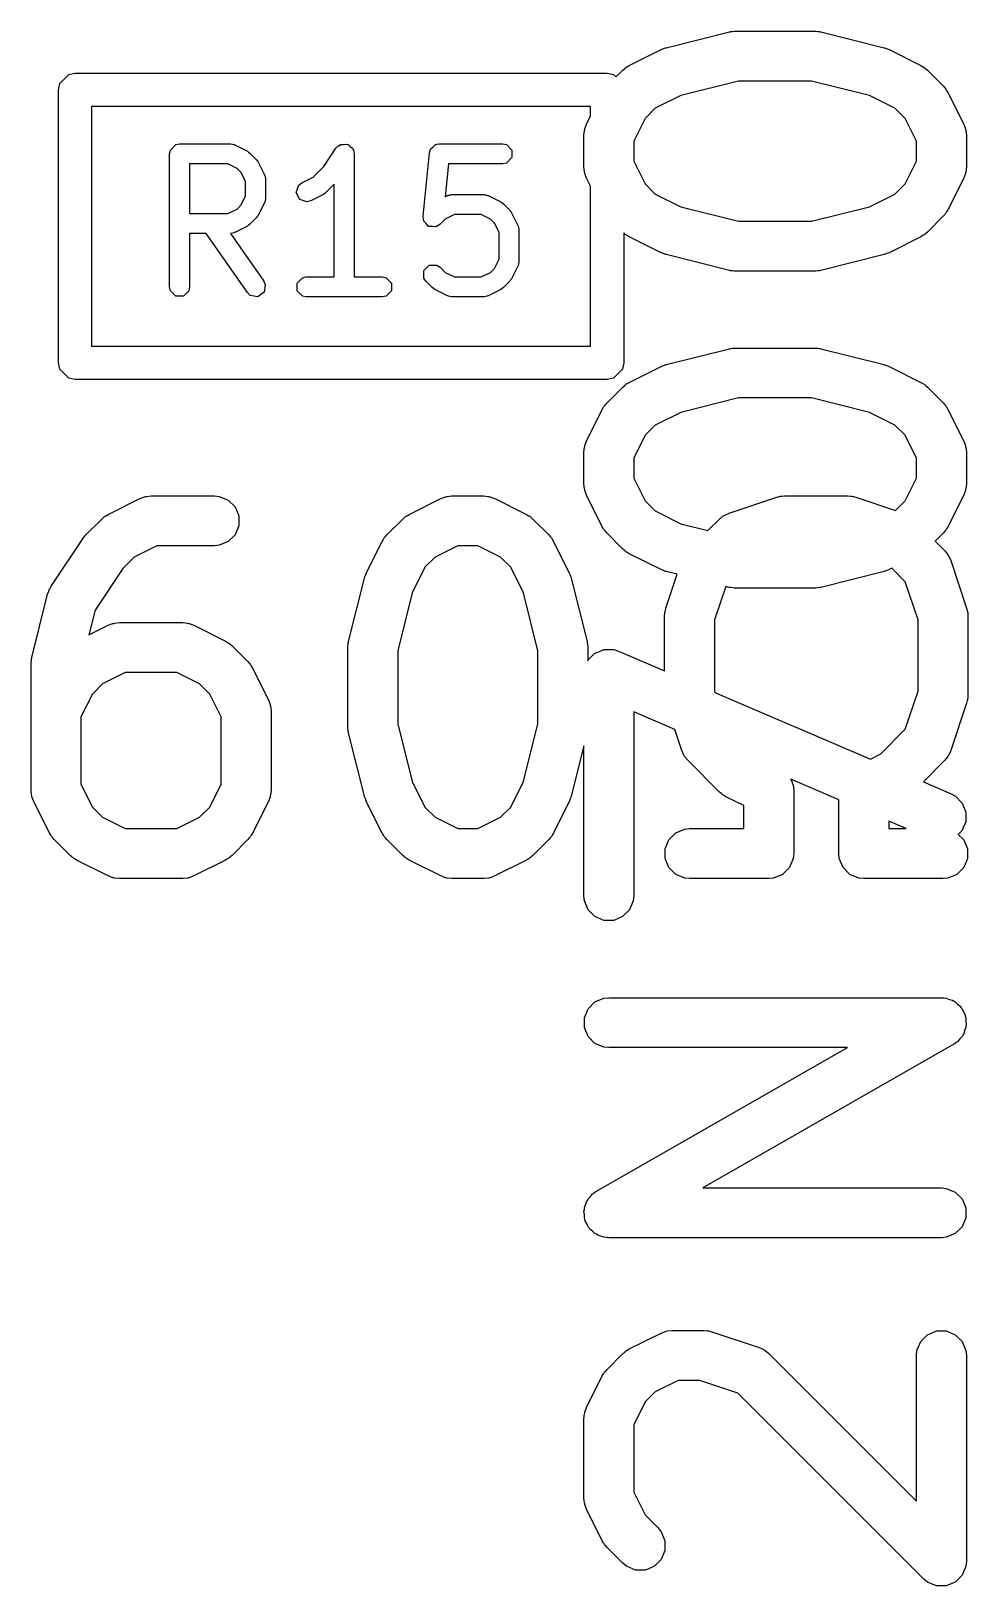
# Model space of a CAD drawing. Header units: millimetres. Extents: x 129 to 276, y -185 to -58.
# Drawn here: x 198.568 to 201.385, y -80.335 to -75.663 of the extents above; entities that cross this region are included whole.
import ezdxf

# ---------------------------------------------------------------- set-up
doc = ezdxf.new("R2010")
doc.units = ezdxf.units.MM
doc.layers.add('F.Fab', color=9, linetype='CONTINUOUS', true_color=0xafafaf)

msp = doc.modelspace()

# ---------------------------------------------------------------- linework, layer by layer
at = {"layer": 'F.Fab', "linetype": 'CONTINUOUS'}
for p, q in [((200.477105, -75.712953), (200.667581, -75.665334)), ((200.667581, -75.665334), (200.670117, -75.664958)), ((200.670117, -75.664958), (200.671139, -75.664536)), ((200.671139, -75.664536), (200.676651, -75.663993)), ((200.676651, -75.663993), (200.682125, -75.663184)), ((200.682125, -75.663184), (200.683217, -75.663346)), ((200.683217, -75.663346), (200.685771, -75.663095)), ((200.685771, -75.663095), (200.923866, -75.663095)), ((200.923866, -75.663095), (200.926419, -75.663346)), ((200.926419, -75.663346), (200.927512, -75.663184)), ((200.927512, -75.663184), (200.932985, -75.663993)), ((200.932985, -75.663993), (200.938498, -75.664536)), ((200.938498, -75.664536), (200.939519, -75.664958)), ((200.939519, -75.664958), (200.942056, -75.665334)), ((200.942056, -75.665334), (201.132532, -75.712953)), ((200.366516, -75.766251), (200.461754, -75.718632)), ((200.461754, -75.718632), (200.462823, -75.718222)), ((200.462823, -75.718222), (200.463259, -75.7179)), ((200.463259, -75.7179), (200.469395, -75.715707)), ((200.469395, -75.715707), (200.475485, -75.713377)), ((200.475485, -75.713377), (200.476025, -75.713338)), ((200.476025, -75.713338), (200.477105, -75.712953)), ((201.132532, -75.712953), (201.133611, -75.713338)), ((201.133611, -75.713338), (201.134151, -75.713377)), ((201.134151, -75.713377), (201.140232, -75.715704)), ((201.140232, -75.715704), (201.146378, -75.7179)), ((201.146378, -75.7179), (201.146813, -75.718222)), ((201.146813, -75.718222), (201.147883, -75.718632)), ((201.147883, -75.718632), (201.243121, -75.766251)), ((200.326326, -75.800998), (200.347024, -75.7803)), ((200.347024, -75.7803), (200.352773, -75.775581)), ((200.352773, -75.775581), (200.354073, -75.774083)), ((200.354073, -75.774083), (200.356332, -75.772661)), ((200.356332, -75.772661), (200.358389, -75.770973)), ((200.358389, -75.770973), (200.360216, -75.770215)), ((200.360216, -75.770215), (200.366516, -75.766251)), ((201.243121, -75.766251), (201.249417, -75.770214)), ((201.249417, -75.770214), (201.251247, -75.770972)), ((201.251247, -75.770972), (201.253305, -75.772661)), ((201.253305, -75.772661), (201.255564, -75.774083)), ((201.255564, -75.774083), (201.256863, -75.775581)), ((201.256863, -75.775581), (201.262612, -75.780299)), ((201.262612, -75.780299), (201.310232, -75.827918)), ((198.65, -75.84), (198.653806, -75.820866)), ((198.653806, -75.820866), (198.680866, -75.793806)), ((198.680866, -75.793806), (198.7, -75.79)), ((198.7, -75.79), (200.3, -75.79)), ((200.3, -75.79), (200.319134, -75.793806)), ((200.319134, -75.793806), (200.326326, -75.800998)), ((200.695005, -75.813095), (200.521471, -75.856478)), ((200.914632, -75.813095), (200.695005, -75.813095)), ((201.088166, -75.856478), (200.914632, -75.813095)), ((201.310232, -75.827918), (201.31495, -75.833667)), ((198.65, -76.66), (198.65, -75.84)), ((200.521471, -75.856478), (200.444484, -75.894972)), ((201.165153, -75.894972), (201.088166, -75.856478)), ((201.31495, -75.833667), (201.31645, -75.834968)), ((201.31645, -75.834968), (201.317872, -75.837227)), ((201.317872, -75.837227), (201.31956, -75.839284)), ((201.31956, -75.839284), (201.320317, -75.841111)), ((201.320317, -75.841111), (201.324282, -75.847411)), ((201.324282, -75.847411), (201.371901, -75.942649)), ((198.75, -75.89), (198.75, -76.61)), ((200.25, -75.89), (198.75, -75.89)), ((200.237737, -75.942649), (200.25, -75.918123)), ((200.25, -75.918123), (200.25, -75.89)), ((200.414077, -75.925379), (200.379819, -75.993895)), ((200.444484, -75.894972), (200.414077, -75.925379)), ((201.195561, -75.925379), (201.165153, -75.894972)), ((201.229819, -75.993895), (201.195561, -75.925379)), ((200.229819, -75.97619), (200.23126, -75.961558)), ((200.23126, -75.961558), (200.232291, -75.959068)), ((200.232291, -75.959068), (200.232482, -75.956381)), ((200.232482, -75.956381), (200.237737, -75.942649)), ((201.371901, -75.942649), (201.377156, -75.95638)), ((201.377156, -75.95638), (201.377347, -75.959069)), ((201.377347, -75.959069), (201.378378, -75.961558)), ((201.378378, -75.961558), (201.379819, -75.97619)), ((198.98657, -76.020446), (199.002805, -76.004211)), ((199.002805, -76.004211), (199.014286, -76.001927)), ((199.014286, -76.001927), (199.166667, -76.001927)), ((199.166667, -76.001927), (199.168141, -76.00222)), ((199.168141, -76.00222), (199.168793, -76.002003)), ((199.168793, -76.002003), (199.173429, -76.003272)), ((199.173429, -76.003272), (199.178148, -76.004211)), ((199.178148, -76.004211), (199.178634, -76.004697)), ((199.178634, -76.004697), (199.180084, -76.005094)), ((199.180084, -76.005094), (199.218179, -76.024142)), ((199.448116, -76.069954), (199.484563, -76.015286)), ((199.484563, -76.015286), (199.492832, -76.007)), ((199.492832, -76.007), (199.495859, -76.006394)), ((199.495859, -76.006394), (199.498043, -76.004211)), ((199.498043, -76.004211), (199.506776, -76.004211)), ((199.506776, -76.004211), (199.515346, -76.002497)), ((199.515346, -76.002497), (199.517917, -76.004211)), ((199.517917, -76.004211), (199.521005, -76.004211)), ((199.521005, -76.004211), (199.527181, -76.010387)), ((199.527181, -76.010387), (199.534451, -76.015234)), ((199.534451, -76.015234), (199.535056, -76.018262)), ((199.535056, -76.018262), (199.53724, -76.020446)), ((199.768178, -76.019789), (199.768802, -76.017745)), ((199.768802, -76.017745), (199.776617, -76.01135)), ((199.776617, -76.01135), (199.783757, -76.004211)), ((199.783757, -76.004211), (199.785853, -76.003793)), ((199.785853, -76.003793), (199.786572, -76.003206)), ((199.786572, -76.003206), (199.78806, -76.003354)), ((199.78806, -76.003354), (199.795238, -76.001927)), ((199.795238, -76.001927), (199.985714, -76.001927)), ((199.985714, -76.001927), (199.997195, -76.004211)), ((199.997195, -76.004211), (200.01343, -76.020446)), ((200.229819, -76.071428), (200.229819, -75.97619)), ((200.379819, -75.993895), (200.379819, -76.053723)), ((201.229819, -76.053723), (201.229819, -75.993895)), ((201.379819, -75.97619), (201.379819, -76.071428)), ((198.984286, -76.031927), (198.98657, -76.020446)), ((198.984286, -76.431927), (198.984286, -76.031927)), ((199.159584, -76.061927), (199.044286, -76.061927)), ((199.044286, -76.061927), (199.044286, -76.211451)), ((199.186991, -76.07563), (199.159584, -76.061927)), ((199.218179, -76.024142), (199.221982, -76.027094)), ((199.221982, -76.027094), (199.225975, -76.029762)), ((199.225975, -76.029762), (199.245023, -76.048809)), ((199.245023, -76.048809), (199.247699, -76.052815)), ((199.247699, -76.052815), (199.250642, -76.056606)), ((199.250642, -76.056606), (199.26969, -76.094702)), ((199.53724, -76.020446), (199.539524, -76.031927)), ((199.539524, -76.031927), (199.539524, -76.401927)), ((199.746339, -76.219418), (199.765387, -76.028942)), ((199.765387, -76.028942), (199.767522, -76.021941)), ((199.767522, -76.020446), (199.768178, -76.019789)), ((199.767522, -76.021941), (199.767522, -76.020446)), ((199.822387, -76.061927), (199.812459, -76.161203)), ((199.985714, -76.061927), (199.822387, -76.061927)), ((199.997195, -76.059643), (199.985714, -76.061927)), ((200.01343, -76.043408), (199.997195, -76.059643)), ((200.01343, -76.020446), (200.01343, -76.043408)), ((200.379819, -76.053723), (200.414077, -76.122239)), ((201.195561, -76.122238), (201.229819, -76.053723)), ((199.199153, -76.087793), (199.186991, -76.07563)), ((199.212857, -76.1152), (199.199153, -76.087793)), ((199.26969, -76.094702), (199.270086, -76.09615)), ((199.270086, -76.09615), (199.270573, -76.096637)), ((199.270573, -76.096637), (199.27151, -76.101348)), ((199.27151, -76.101348), (199.272782, -76.105992)), ((199.272782, -76.105992), (199.272564, -76.106645)), ((199.272564, -76.106645), (199.272857, -76.108118)), ((199.272857, -76.108118), (199.272857, -76.16526)), ((199.381821, -76.11938), (199.415562, -76.102509)), ((199.415562, -76.102509), (199.448116, -76.069954)), ((200.23126, -76.08606), (200.229819, -76.071428)), ((200.232291, -76.088549), (200.23126, -76.08606)), ((200.232482, -76.091237), (200.232291, -76.088549)), ((200.237737, -76.104969), (200.232482, -76.091237)), ((200.25, -76.129495), (200.237737, -76.104969)), ((201.371901, -76.104969), (201.324282, -76.200207)), ((201.377156, -76.091238), (201.371901, -76.104969)), ((201.377347, -76.088548), (201.377156, -76.091238)), ((201.378378, -76.08606), (201.377347, -76.088548)), ((201.379819, -76.071428), (201.378378, -76.08606)), ((199.199153, -76.185584), (199.212857, -76.158177)), ((199.212857, -76.158177), (199.212857, -76.1152)), ((199.365314, -76.148339), (199.372574, -76.126558)), ((199.375583, -76.168877), (199.365314, -76.148339)), ((199.372574, -76.126558), (199.381821, -76.11938)), ((199.44675, -76.153998), (199.408655, -76.173046)), ((199.450553, -76.151045), (199.44675, -76.153998)), ((199.454546, -76.148378), (199.450553, -76.151045)), ((199.479524, -76.1234), (199.454546, -76.148378)), ((199.479524, -76.401927), (199.479524, -76.1234)), ((199.812459, -76.161203), (199.819917, -76.157475)), ((199.819917, -76.157475), (199.821365, -76.157078)), ((199.821365, -76.157078), (199.821852, -76.156592)), ((199.821852, -76.156592), (199.826563, -76.155654)), ((199.826563, -76.155654), (199.831207, -76.154383)), ((199.831207, -76.154383), (199.83186, -76.1546)), ((199.83186, -76.1546), (199.833333, -76.154308)), ((199.833333, -76.154308), (199.928571, -76.154308)), ((199.928571, -76.154308), (199.930045, -76.154601)), ((199.930045, -76.154601), (199.930697, -76.154384)), ((199.930697, -76.154384), (199.935333, -76.155653)), ((199.935333, -76.155653), (199.940052, -76.156592)), ((199.940052, -76.156592), (199.940538, -76.157078)), ((199.940538, -76.157078), (199.941988, -76.157475)), ((199.941988, -76.157475), (199.980083, -76.176523)), ((200.25, -76.61), (200.25, -76.129495)), ((200.414077, -76.122239), (200.444484, -76.152646)), ((200.444484, -76.152646), (200.521471, -76.191139)), ((201.088166, -76.191139), (201.165153, -76.152645)), ((201.165153, -76.152645), (201.195561, -76.122238)), ((199.159584, -76.211451), (199.186991, -76.197747)), ((199.186991, -76.197747), (199.199153, -76.185584)), ((199.26969, -76.178676), (199.250642, -76.216772)), ((199.270086, -76.177227), (199.26969, -76.178676)), ((199.270573, -76.176741), (199.270086, -76.177227)), ((199.27151, -76.172029), (199.270573, -76.176741)), ((199.272782, -76.167386), (199.27151, -76.172029)), ((199.272857, -76.16526), (199.272564, -76.166732)), ((199.272564, -76.166732), (199.272782, -76.167386)), ((199.397364, -76.176137), (199.375583, -76.168877)), ((199.408655, -76.173046), (199.397364, -76.176137)), ((199.980083, -76.176523), (199.983879, -76.17947)), ((199.983879, -76.17947), (199.987879, -76.182142)), ((199.987879, -76.182142), (200.006926, -76.201189)), ((200.006926, -76.201189), (200.009597, -76.205186)), ((200.009597, -76.205186), (200.012547, -76.208987)), ((200.521471, -76.191139), (200.695005, -76.234523)), ((200.914632, -76.234523), (201.088166, -76.191139)), ((201.324282, -76.200207), (201.320317, -76.206506)), ((199.044286, -76.211451), (199.159584, -76.211451)), ((199.218179, -76.249236), (199.180084, -76.268284)), ((199.221982, -76.246283), (199.218179, -76.249236)), ((199.225975, -76.243616), (199.221982, -76.246283)), ((199.245023, -76.224569), (199.225975, -76.243616)), ((199.247699, -76.220562), (199.245023, -76.224569)), ((199.250642, -76.216772), (199.247699, -76.220562)), ((199.747469, -76.231069), (199.746339, -76.219418)), ((199.748473, -76.232296), (199.747469, -76.231069)), ((199.748473, -76.233882), (199.748473, -76.232296)), ((199.755611, -76.24102), (199.748473, -76.233882)), ((199.762008, -76.248839), (199.755611, -76.24102)), ((199.763586, -76.248996), (199.762008, -76.248839)), ((199.764709, -76.250119), (199.763586, -76.248996)), ((199.774811, -76.250119), (199.764709, -76.250119)), ((199.784856, -76.251124), (199.774811, -76.250119)), ((199.786083, -76.250119), (199.784856, -76.251124)), ((199.787669, -76.25012), (199.786083, -76.250119)), ((199.797403, -76.243617), (199.787669, -76.25012)), ((199.813007, -76.228012), (199.797403, -76.243617)), ((199.840416, -76.214308), (199.813007, -76.228012)), ((199.921488, -76.214308), (199.840416, -76.214308)), ((199.948894, -76.228011), (199.921488, -76.214308)), ((199.961058, -76.240175), (199.948894, -76.228011)), ((199.974761, -76.26758), (199.961058, -76.240175)), ((200.012547, -76.208987), (200.031594, -76.247083)), ((200.031594, -76.247083), (200.03199, -76.248531)), ((200.03199, -76.248531), (200.032477, -76.249018)), ((200.032477, -76.249018), (200.033415, -76.253737)), ((200.695005, -76.234523), (200.914632, -76.234523)), ((201.310232, -76.2197), (201.262612, -76.267319)), ((201.31495, -76.21395), (201.310232, -76.2197)), ((201.31645, -76.21265), (201.31495, -76.21395)), ((201.317872, -76.21039), (201.31645, -76.21265)), ((201.31956, -76.208334), (201.317872, -76.21039)), ((201.320317, -76.206506), (201.31956, -76.208334)), ((199.093904, -76.271451), (199.044286, -76.271451)), ((199.044286, -76.271451), (199.044286, -76.431927)), ((199.21828, -76.44913), (199.093904, -76.271451)), ((199.168141, -76.271157), (199.167085, -76.271367)), ((199.167085, -76.271367), (199.267434, -76.414723)), ((199.168793, -76.271375), (199.168141, -76.271157)), ((199.173429, -76.270105), (199.168793, -76.271375)), ((199.178148, -76.269167), (199.173429, -76.270105)), ((199.178634, -76.26868), (199.178148, -76.269167)), ((199.180084, -76.268284), (199.178634, -76.26868)), ((199.974761, -76.348655), (199.974761, -76.26758)), ((200.033415, -76.253737), (200.034685, -76.258373)), ((200.034685, -76.258373), (200.034467, -76.259024)), ((200.034467, -76.259024), (200.034761, -76.260499)), ((200.034761, -76.260499), (200.034761, -76.355737)), ((200.352773, -76.272036), (200.35, -76.26976)), ((200.35, -76.26976), (200.35, -76.66)), ((200.354073, -76.273535), (200.352773, -76.272036)), ((200.356332, -76.274956), (200.354073, -76.273535)), ((200.358389, -76.276645), (200.356332, -76.274956)), ((200.360216, -76.277402), (200.358389, -76.276645)), ((200.366516, -76.281367), (200.360216, -76.277402)), ((200.461754, -76.328986), (200.366516, -76.281367)), ((201.243121, -76.281367), (201.147883, -76.328986)), ((201.249417, -76.277403), (201.243121, -76.281367)), ((201.251247, -76.276646), (201.249417, -76.277403)), ((201.253305, -76.274956), (201.251247, -76.276646)), ((201.255564, -76.273535), (201.253305, -76.274956)), ((201.256863, -76.272036), (201.255564, -76.273535)), ((201.262612, -76.267319), (201.256863, -76.272036)), ((200.462823, -76.329395), (200.461754, -76.328986)), ((200.463259, -76.329718), (200.462823, -76.329395)), ((200.469395, -76.33191), (200.463259, -76.329718)), ((200.475485, -76.334241), (200.469395, -76.33191)), ((200.476025, -76.334279), (200.475485, -76.334241)), ((200.477105, -76.334665), (200.476025, -76.334279)), ((200.667581, -76.382284), (200.477105, -76.334665)), ((201.132532, -76.334665), (200.942056, -76.382284)), ((201.133611, -76.334279), (201.132532, -76.334665)), ((201.134151, -76.334241), (201.133611, -76.334279)), ((201.140232, -76.331913), (201.134151, -76.334241)), ((201.146378, -76.329718), (201.140232, -76.331913)), ((201.146813, -76.329395), (201.146378, -76.329718)), ((201.147883, -76.328986), (201.146813, -76.329395)), ((199.748474, -76.382352), (199.76471, -76.366116)), ((199.748474, -76.405312), (199.748474, -76.382352)), ((199.76471, -76.366116), (199.78767, -76.366116)), ((199.78767, -76.366116), (199.797403, -76.372619)), ((199.797403, -76.372619), (199.813007, -76.388223)), ((199.813007, -76.388223), (199.840415, -76.401927)), ((199.921489, -76.401927), (199.948896, -76.388223)), ((199.948896, -76.388223), (199.961057, -76.376062)), ((199.961057, -76.376062), (199.974761, -76.348655)), ((200.031594, -76.369153), (200.012547, -76.407248)), ((200.03199, -76.367704), (200.031594, -76.369153)), ((200.032477, -76.367218), (200.03199, -76.367704)), ((200.033415, -76.362498), (200.032477, -76.367218)), ((200.034685, -76.357863), (200.033415, -76.362498)), ((200.034761, -76.355737), (200.034467, -76.357211)), ((200.034467, -76.357211), (200.034685, -76.357863)), ((200.670117, -76.382659), (200.667581, -76.382284)), ((200.671139, -76.383082), (200.670117, -76.382659)), ((200.676651, -76.383624), (200.671139, -76.383082)), ((200.682125, -76.384434), (200.676651, -76.383624)), ((200.683217, -76.384271), (200.682125, -76.384434)), ((200.685771, -76.384523), (200.683217, -76.384271)), ((200.923866, -76.384523), (200.685771, -76.384523)), ((200.926419, -76.384271), (200.923866, -76.384523)), ((200.927512, -76.384434), (200.926419, -76.384271)), ((200.932985, -76.383624), (200.927512, -76.384434)), ((200.938498, -76.383082), (200.932985, -76.383624)), ((200.939519, -76.382659), (200.938498, -76.383082)), ((200.942056, -76.382284), (200.939519, -76.382659)), ((198.98657, -76.443408), (198.984286, -76.431927)), ((199.044286, -76.431927), (199.042002, -76.443408)), ((199.267434, -76.414723), (199.272146, -76.425438)), ((199.272146, -76.425438), (199.268156, -76.448049)), ((199.367522, -76.420446), (199.383757, -76.404211)), ((199.367522, -76.443408), (199.367522, -76.420446)), ((199.383757, -76.404211), (199.395238, -76.401927)), ((199.395238, -76.401927), (199.479524, -76.401927)), ((199.539524, -76.401927), (199.623809, -76.401927)), ((199.623809, -76.401927), (199.63529, -76.404211)), ((199.63529, -76.404211), (199.651525, -76.420446)), ((199.651525, -76.420446), (199.651525, -76.443408)), ((199.754977, -76.415045), (199.748474, -76.405312)), ((199.774025, -76.434093), (199.754977, -76.415045)), ((199.778021, -76.436763), (199.774025, -76.434093)), ((199.781822, -76.439713), (199.778021, -76.436763)), ((199.819917, -76.45876), (199.781822, -76.439713)), ((199.840415, -76.401927), (199.921489, -76.401927)), ((199.980082, -76.439713), (199.941987, -76.45876)), ((199.983882, -76.436762), (199.980082, -76.439713)), ((199.987879, -76.434093), (199.983882, -76.436762)), ((200.006927, -76.415045), (199.987879, -76.434093)), ((200.009597, -76.411048), (200.006927, -76.415045)), ((200.012547, -76.407248), (200.009597, -76.411048)), ((199.002805, -76.459643), (198.98657, -76.443408)), ((199.025767, -76.459643), (199.002805, -76.459643)), ((199.042002, -76.443408), (199.025767, -76.459643)), ((199.226735, -76.457226), (199.21828, -76.44913)), ((199.249345, -76.461216), (199.226735, -76.457226)), ((199.268156, -76.448049), (199.249345, -76.461216)), ((199.383757, -76.459643), (199.367522, -76.443408)), ((199.395238, -76.461927), (199.383757, -76.459643)), ((199.623809, -76.461927), (199.395238, -76.461927)), ((199.63529, -76.459643), (199.623809, -76.461927)), ((199.651525, -76.443408), (199.63529, -76.459643)), ((199.821365, -76.459156), (199.819917, -76.45876)), ((199.821852, -76.459643), (199.821365, -76.459156)), ((199.826571, -76.460581), (199.821852, -76.459643)), ((199.831207, -76.461851), (199.826571, -76.460581)), ((199.831858, -76.461633), (199.831207, -76.461851)), ((199.833333, -76.461927), (199.831858, -76.461633)), ((199.928571, -76.461927), (199.833333, -76.461927)), ((199.930045, -76.461633), (199.928571, -76.461927)), ((199.930697, -76.461851), (199.930045, -76.461633)), ((199.935332, -76.460581), (199.930697, -76.461851)), ((199.940052, -76.459643), (199.935332, -76.460581)), ((199.940538, -76.459156), (199.940052, -76.459643)), ((199.941987, -76.45876), (199.940538, -76.459156)), ((198.75, -76.61), (200.25, -76.61)), ((200.477105, -76.665334), (200.667581, -76.617715)), ((200.667581, -76.617715), (200.670117, -76.617339)), ((200.670117, -76.617339), (200.671139, -76.616917)), ((200.671139, -76.616917), (200.676651, -76.616374)), ((200.676651, -76.616374), (200.682125, -76.615565)), ((200.682125, -76.615565), (200.683217, -76.615727)), ((200.683217, -76.615727), (200.685771, -76.615476)), ((200.685771, -76.615476), (200.923866, -76.615476)), ((200.923866, -76.615476), (200.926419, -76.615727)), ((200.926419, -76.615727), (200.927512, -76.615565)), ((200.927512, -76.615565), (200.932985, -76.616374)), ((200.932985, -76.616374), (200.938498, -76.616917)), ((200.938498, -76.616917), (200.939519, -76.617339)), ((200.939519, -76.617339), (200.942056, -76.617715)), ((200.942056, -76.617715), (201.132532, -76.665334)), ((198.653806, -76.679134), (198.65, -76.66)), ((200.35, -76.66), (200.346194, -76.679134)), ((200.366516, -76.718632), (200.461754, -76.671013)), ((200.461754, -76.671013), (200.462823, -76.670603)), ((200.462823, -76.670603), (200.463259, -76.670281)), ((200.463259, -76.670281), (200.469395, -76.668088)), ((200.469395, -76.668088), (200.475485, -76.665758)), ((200.475485, -76.665758), (200.476025, -76.665719)), ((200.476025, -76.665719), (200.477105, -76.665334)), ((201.132532, -76.665334), (201.133611, -76.665719)), ((201.133611, -76.665719), (201.134151, -76.665758)), ((201.134151, -76.665758), (201.140232, -76.668085)), ((201.140232, -76.668085), (201.146378, -76.670281)), ((201.146378, -76.670281), (201.146813, -76.670603)), ((201.146813, -76.670603), (201.147883, -76.671013)), ((201.147883, -76.671013), (201.243121, -76.718632)), ((198.680866, -76.706194), (198.653806, -76.679134)), ((198.7, -76.71), (198.680866, -76.706194)), ((200.3, -76.71), (198.7, -76.71)), ((200.319134, -76.706194), (200.3, -76.71)), ((200.346194, -76.679134), (200.319134, -76.706194)), ((200.360216, -76.722596), (200.366516, -76.718632)), ((201.243121, -76.718632), (201.249417, -76.722595)), ((200.299405, -76.7803), (200.347024, -76.732681)), ((200.347024, -76.732681), (200.352773, -76.727962)), ((200.352773, -76.727962), (200.354073, -76.726464)), ((200.354073, -76.726464), (200.356332, -76.725042)), ((200.356332, -76.725042), (200.358389, -76.723354)), ((200.358389, -76.723354), (200.360216, -76.722596)), ((200.695005, -76.765476), (200.521471, -76.808859)), ((200.914632, -76.765476), (200.695005, -76.765476)), ((201.088166, -76.808859), (200.914632, -76.765476)), ((201.249417, -76.722595), (201.251247, -76.723353)), ((201.251247, -76.723353), (201.253305, -76.725042)), ((201.253305, -76.725042), (201.255564, -76.726464)), ((201.255564, -76.726464), (201.256863, -76.727962)), ((201.256863, -76.727962), (201.262612, -76.73268)), ((201.262612, -76.73268), (201.310232, -76.780299)), ((200.237737, -76.89503), (200.285356, -76.799792)), ((200.285356, -76.799792), (200.28932, -76.793492)), ((200.28932, -76.793492), (200.290078, -76.791665)), ((200.290078, -76.791665), (200.291766, -76.789608)), ((200.291766, -76.789608), (200.293188, -76.787349)), ((200.293188, -76.787349), (200.294686, -76.786049)), ((200.294686, -76.786049), (200.299405, -76.7803)), ((200.521471, -76.808859), (200.444484, -76.847353)), ((201.165153, -76.847353), (201.088166, -76.808859)), ((201.310232, -76.780299), (201.31495, -76.786048)), ((201.31495, -76.786048), (201.31645, -76.787349)), ((201.31645, -76.787349), (201.317872, -76.789608)), ((201.317872, -76.789608), (201.31956, -76.791665)), ((201.31956, -76.791665), (201.320317, -76.793492)), ((201.320317, -76.793492), (201.324282, -76.799792)), ((201.324282, -76.799792), (201.371901, -76.89503)), ((200.444484, -76.847353), (200.414077, -76.87776)), ((201.195561, -76.87776), (201.165153, -76.847353)), ((200.232482, -76.908762), (200.237737, -76.89503)), ((200.414077, -76.87776), (200.379819, -76.946276)), ((201.229819, -76.946276), (201.195561, -76.87776)), ((201.371901, -76.89503), (201.377156, -76.908761)), ((200.229819, -76.928571), (200.23126, -76.913939)), ((200.229819, -77.023809), (200.229819, -76.928571)), ((200.23126, -76.913939), (200.232291, -76.911449)), ((200.232291, -76.911449), (200.232482, -76.908762)), ((200.379819, -76.946276), (200.379819, -77.006104)), ((201.229819, -77.006104), (201.229819, -76.946276)), ((201.377156, -76.908761), (201.377347, -76.91145)), ((201.377347, -76.91145), (201.378378, -76.913939)), ((201.378378, -76.913939), (201.379819, -76.928571)), ((201.379819, -76.928571), (201.379819, -77.023809)), ((200.23126, -77.038441), (200.229819, -77.023809)), ((200.232291, -77.04093), (200.23126, -77.038441)), ((200.232482, -77.043618), (200.232291, -77.04093)), ((200.237737, -77.05735), (200.232482, -77.043618)), ((200.379819, -77.006104), (200.414077, -77.07462)), ((201.195561, -77.074619), (201.229819, -77.006104)), ((201.377156, -77.043619), (201.371901, -77.05735)), ((201.377347, -77.040929), (201.377156, -77.043619)), ((201.378378, -77.038441), (201.377347, -77.040929)), ((201.379819, -77.023809), (201.378378, -77.038441)), ((198.799792, -77.115356), (198.89503, -77.067737)), ((198.89503, -77.067737), (198.908761, -77.062482)), ((198.908761, -77.062482), (198.91145, -77.06229)), ((198.91145, -77.06229), (198.913939, -77.06126)), ((198.913939, -77.06126), (198.928571, -77.059819)), ((198.928571, -77.059819), (199.119047, -77.059819)), ((199.119047, -77.059819), (199.133679, -77.06126)), ((199.133679, -77.06126), (199.160715, -77.072459)), ((199.160715, -77.072459), (199.181407, -77.093151)), ((199.181407, -77.093151), (199.192606, -77.120187)), ((199.704554, -77.115356), (199.799792, -77.067737)), ((199.799792, -77.067737), (199.813523, -77.062482)), ((199.813523, -77.062482), (199.816212, -77.06229)), ((199.816212, -77.06229), (199.818701, -77.06126)), ((199.818701, -77.06126), (199.833333, -77.059819)), ((199.833333, -77.059819), (199.928571, -77.059819)), ((199.928571, -77.059819), (199.943203, -77.06126)), ((199.943203, -77.06126), (199.945692, -77.062291)), ((199.945692, -77.062291), (199.94838, -77.062482)), ((199.94838, -77.062482), (199.962112, -77.067737)), ((199.962112, -77.067737), (200.05735, -77.115356)), ((200.285356, -77.152588), (200.237737, -77.05735)), ((200.414077, -77.07462), (200.444484, -77.105027)), ((200.666759, -77.111287), (200.809615, -77.063668)), ((200.809615, -77.063668), (200.81687, -77.062018)), ((200.81687, -77.062018), (200.818701, -77.06126)), ((200.818701, -77.06126), (200.821354, -77.060998)), ((200.821354, -77.060998), (200.823952, -77.060408)), ((200.823952, -77.060408), (200.825926, -77.060548)), ((200.825926, -77.060548), (200.833333, -77.059819)), ((200.833333, -77.059819), (201.023809, -77.059819)), ((201.023809, -77.059819), (201.031214, -77.060548)), ((201.031214, -77.060548), (201.033189, -77.060408)), ((201.033189, -77.060408), (201.035786, -77.060998)), ((201.035786, -77.060998), (201.038441, -77.06126)), ((201.038441, -77.06126), (201.040272, -77.062018)), ((201.040272, -77.062018), (201.047526, -77.063668)), ((201.047526, -77.063668), (201.166764, -77.103414)), ((201.166764, -77.103414), (201.195561, -77.074619)), ((201.371901, -77.05735), (201.324282, -77.152588)), ((198.732681, -77.177024), (198.7803, -77.129405)), ((198.7803, -77.129405), (198.786049, -77.124686)), ((198.786049, -77.124686), (198.787349, -77.123188)), ((198.787349, -77.123188), (198.789608, -77.121766)), ((198.789608, -77.121766), (198.791665, -77.120078)), ((198.791665, -77.120078), (198.793492, -77.11932)), ((198.793492, -77.11932), (198.799792, -77.115356)), ((199.192606, -77.120187), (199.192606, -77.149451)), ((199.637443, -77.177024), (199.685062, -77.129405)), ((199.685062, -77.129405), (199.690811, -77.124686)), ((199.690811, -77.124686), (199.692111, -77.123188)), ((199.692111, -77.123188), (199.69437, -77.121766)), ((199.69437, -77.121766), (199.696427, -77.120078)), ((199.696427, -77.120078), (199.698254, -77.11932)), ((199.698254, -77.11932), (199.704554, -77.115356)), ((200.05735, -77.115356), (200.063649, -77.11932)), ((200.063649, -77.11932), (200.065477, -77.120078)), ((200.065477, -77.120078), (200.067533, -77.121766)), ((200.067533, -77.121766), (200.069793, -77.123188)), ((200.069793, -77.123188), (200.071092, -77.124686)), ((200.071092, -77.124686), (200.076842, -77.129405)), ((200.076842, -77.129405), (200.124461, -77.177024)), ((200.444484, -77.105027), (200.521471, -77.14352)), ((200.602956, -77.163891), (200.637443, -77.129405)), ((200.637443, -77.129405), (200.648808, -77.120077)), ((200.648808, -77.120077), (200.651298, -77.119045)), ((200.651298, -77.119045), (200.653333, -77.117281)), ((200.653333, -77.117281), (200.666759, -77.111287)), ((198.723354, -77.188389), (198.727842, -77.18292)), ((198.727842, -77.18292), (198.732626, -77.177079)), ((198.732626, -77.177079), (198.732647, -77.177064)), ((198.732647, -77.177064), (198.732681, -77.177024)), ((199.181407, -77.176487), (199.160715, -77.197179)), ((199.192606, -77.149451), (199.181407, -77.176487)), ((199.628116, -77.188389), (199.629804, -77.186332)), ((199.629804, -77.186332), (199.631226, -77.184073)), ((199.631226, -77.184073), (199.632724, -77.182773)), ((199.632724, -77.182773), (199.637443, -77.177024)), ((200.124461, -77.177024), (200.129179, -77.182773)), ((200.129179, -77.182773), (200.130678, -77.184073)), ((200.130678, -77.184073), (200.132099, -77.186332)), ((200.132099, -77.186332), (200.133788, -77.188389)), ((200.28932, -77.158887), (200.285356, -77.152588)), ((200.290078, -77.160715), (200.28932, -77.158887)), ((200.291766, -77.162771), (200.290078, -77.160715)), ((200.293188, -77.165031), (200.291766, -77.162771)), ((200.294686, -77.16633), (200.293188, -77.165031)), ((200.299405, -77.17208), (200.294686, -77.16633)), ((200.347024, -77.219699), (200.299405, -77.17208)), ((200.521471, -77.14352), (200.602956, -77.163891)), ((201.310232, -77.172081), (201.286303, -77.196009)), ((201.31495, -77.166331), (201.310232, -77.172081)), ((201.31645, -77.165031), (201.31495, -77.166331)), ((201.317872, -77.162771), (201.31645, -77.165031)), ((201.31956, -77.160715), (201.317872, -77.162771)), ((201.320317, -77.158887), (201.31956, -77.160715)), ((201.324282, -77.152588), (201.320317, -77.158887)), ((198.628072, -77.331311), (198.72331, -77.188454)), ((198.72331, -77.188454), (198.723344, -77.188411)), ((198.723344, -77.188411), (198.723354, -77.188389)), ((198.946276, -77.209819), (198.87776, -77.244077)), ((199.119047, -77.209819), (198.946276, -77.209819)), ((199.133679, -77.208378), (199.119047, -77.209819)), ((199.160715, -77.197179), (199.133679, -77.208378)), ((199.575775, -77.291754), (199.623394, -77.196516)), ((199.623394, -77.196516), (199.627358, -77.190216)), ((199.627358, -77.190216), (199.628116, -77.188389)), ((199.851038, -77.209819), (199.782522, -77.244077)), ((199.910866, -77.209819), (199.851038, -77.209819)), ((199.979382, -77.244077), (199.910866, -77.209819)), ((200.133788, -77.188389), (200.134545, -77.190216)), ((200.134545, -77.190216), (200.13851, -77.196516)), ((200.13851, -77.196516), (200.186129, -77.291754)), ((200.352773, -77.224417), (200.347024, -77.219699)), ((200.354073, -77.225916), (200.352773, -77.224417)), ((200.356332, -77.227337), (200.354073, -77.225916)), ((200.358389, -77.229026), (200.356332, -77.227337)), ((200.360216, -77.229783), (200.358389, -77.229026)), ((200.366516, -77.233748), (200.360216, -77.229783)), ((200.461754, -77.281367), (200.366516, -77.233748)), ((201.286303, -77.196009), (201.314937, -77.224643)), ((201.314937, -77.224643), (201.324265, -77.236008)), ((198.843998, -77.277838), (198.760086, -77.403707)), ((198.87776, -77.244077), (198.843998, -77.277838)), ((199.752115, -77.274484), (199.713621, -77.351471)), ((199.782522, -77.244077), (199.752115, -77.274484)), ((200.009789, -77.274484), (199.979382, -77.244077)), ((200.048282, -77.351471), (200.009789, -77.274484)), ((201.155647, -77.277485), (201.147883, -77.281367)), ((201.196352, -77.31819), (201.155647, -77.277485)), ((201.324265, -77.236008), (201.325296, -77.238498)), ((201.325296, -77.238498), (201.327061, -77.240533)), ((201.327061, -77.240533), (201.333055, -77.253959)), ((201.333055, -77.253959), (201.380674, -77.396815)), ((199.522477, -77.497581), (199.570096, -77.307105)), ((199.570096, -77.307105), (199.570481, -77.306025)), ((199.570481, -77.306025), (199.57052, -77.305486)), ((199.57052, -77.305486), (199.572847, -77.299404)), ((199.572847, -77.299404), (199.575043, -77.293259)), ((199.575043, -77.293259), (199.575365, -77.292823)), ((199.575365, -77.292823), (199.575775, -77.291754)), ((200.186129, -77.291754), (200.186538, -77.292823)), ((200.186538, -77.292823), (200.186861, -77.293259)), ((200.186861, -77.293259), (200.189053, -77.299395)), ((200.189053, -77.299395), (200.191384, -77.305485)), ((200.191384, -77.305485), (200.191422, -77.306025)), ((200.191422, -77.306025), (200.191808, -77.307105)), ((200.191808, -77.307105), (200.239427, -77.497581)), ((200.462823, -77.281776), (200.461754, -77.281367)), ((200.463259, -77.282099), (200.462823, -77.281776)), ((200.469395, -77.284291), (200.463259, -77.282099)), ((200.475485, -77.286622), (200.469395, -77.284291)), ((200.476025, -77.28666), (200.475485, -77.286622)), ((200.477105, -77.287046), (200.476025, -77.28666)), ((200.476468, -77.396816), (200.510292, -77.295342)), ((200.510292, -77.295342), (200.477105, -77.287046)), ((201.132532, -77.287046), (200.942056, -77.334665)), ((201.133611, -77.28666), (201.132532, -77.287046)), ((201.134151, -77.286622), (201.133611, -77.28666)), ((201.140232, -77.284294), (201.134151, -77.286622)), ((201.146378, -77.282099), (201.140232, -77.284294)), ((201.146813, -77.281776), (201.146378, -77.282099)), ((201.147883, -77.281367), (201.146813, -77.281776)), ((201.234523, -77.432703), (201.196352, -77.31819)), ((198.570096, -77.5452), (198.617715, -77.354724)), ((198.617715, -77.354724), (198.620795, -77.346101)), ((198.620795, -77.346101), (198.621155, -77.344285)), ((198.621155, -77.344285), (198.622033, -77.342637)), ((198.622033, -77.342637), (198.622662, -77.340878)), ((198.622662, -77.340878), (198.623765, -77.339389)), ((198.623765, -77.339389), (198.628072, -77.331311)), ((199.713621, -77.351471), (199.670238, -77.525005)), ((200.091666, -77.525005), (200.048282, -77.351471)), ((200.656242, -77.33183), (200.622619, -77.432703)), ((200.667581, -77.334665), (200.656242, -77.33183)), ((200.670117, -77.33504), (200.667581, -77.334665)), ((200.671139, -77.335463), (200.670117, -77.33504)), ((200.676651, -77.336005), (200.671139, -77.335463)), ((200.682125, -77.336815), (200.676651, -77.336005)), ((200.683217, -77.336652), (200.682125, -77.336815)), ((200.685771, -77.336904), (200.683217, -77.336652)), ((200.923866, -77.336904), (200.685771, -77.336904)), ((200.926419, -77.336652), (200.923866, -77.336904)), ((200.927512, -77.336815), (200.926419, -77.336652)), ((200.932985, -77.336005), (200.927512, -77.336815)), ((200.938498, -77.335463), (200.932985, -77.336005)), ((200.939519, -77.33504), (200.938498, -77.335463)), ((200.942056, -77.334665), (200.939519, -77.33504)), ((198.760086, -77.403707), (198.741562, -77.477804)), ((200.472619, -77.420533), (200.473348, -77.413127)), ((200.472619, -77.585554), (200.472619, -77.420533)), ((200.473208, -77.411153), (200.473798, -77.408555)), ((200.473348, -77.413127), (200.473208, -77.411153)), ((200.473798, -77.408555), (200.47406, -77.405901)), ((200.47406, -77.405901), (200.474818, -77.404069)), ((200.474818, -77.404069), (200.476468, -77.396816)), ((201.380674, -77.396815), (201.382323, -77.40407)), ((201.382323, -77.40407), (201.383082, -77.405901)), ((201.383082, -77.405901), (201.383343, -77.408554)), ((201.383343, -77.408554), (201.383934, -77.411152)), ((201.383934, -77.411152), (201.383793, -77.413126)), ((201.383793, -77.413126), (201.384523, -77.420533)), ((201.384523, -77.420533), (201.384523, -77.658628)), ((198.741562, -77.477804), (198.799792, -77.448689)), ((198.799792, -77.448689), (198.813523, -77.443434)), ((198.813523, -77.443434), (198.816212, -77.443242)), ((198.816212, -77.443242), (198.818701, -77.442212)), ((198.818701, -77.442212), (198.833333, -77.440771)), ((198.833333, -77.440771), (199.023809, -77.440771)), ((199.023809, -77.440771), (199.038441, -77.442212)), ((199.038441, -77.442212), (199.04093, -77.443243)), ((199.04093, -77.443243), (199.043618, -77.443434)), ((199.043618, -77.443434), (199.05735, -77.448689)), ((199.05735, -77.448689), (199.152588, -77.496308)), ((200.622619, -77.432703), (200.622619, -77.646457)), ((201.234523, -77.646458), (201.234523, -77.432703)), ((199.152588, -77.496308), (199.158887, -77.500272)), ((199.158887, -77.500272), (199.160715, -77.50103)), ((199.160715, -77.50103), (199.162771, -77.502718)), ((199.162771, -77.502718), (199.165031, -77.50414)), ((199.165031, -77.50414), (199.16633, -77.505638)), ((199.16633, -77.505638), (199.17208, -77.510357)), ((199.17208, -77.510357), (199.219699, -77.557976)), ((199.520238, -77.515771), (199.520489, -77.513217)), ((199.520327, -77.512125), (199.521136, -77.506651)), ((199.520489, -77.513217), (199.520327, -77.512125)), ((199.521136, -77.506651), (199.521679, -77.501139)), ((199.521679, -77.501139), (199.522101, -77.500117)), ((199.522101, -77.500117), (199.522477, -77.497581)), ((200.239427, -77.497581), (200.239802, -77.500117)), ((200.239802, -77.500117), (200.240225, -77.501139)), ((200.240225, -77.501139), (200.240767, -77.506651)), ((200.240767, -77.506651), (200.241577, -77.512125)), ((200.241577, -77.512125), (200.241414, -77.513217)), ((200.241414, -77.513217), (200.241666, -77.515771)), ((198.567857, -77.56339), (198.568108, -77.560836)), ((198.567946, -77.559744), (198.568755, -77.55427)), ((198.568108, -77.560836), (198.567946, -77.559744)), ((198.568755, -77.55427), (198.569298, -77.548758)), ((198.569298, -77.548758), (198.56972, -77.547736)), ((198.56972, -77.547736), (198.570096, -77.5452)), ((199.219699, -77.557976), (199.224417, -77.563725)), ((199.520238, -77.753866), (199.520238, -77.515771)), ((199.670238, -77.525005), (199.670238, -77.744632)), ((200.091666, -77.744632), (200.091666, -77.525005)), ((200.241666, -77.515771), (200.241666, -77.555484)), ((200.241666, -77.555484), (200.242459, -77.55357)), ((200.242459, -77.55357), (200.242787, -77.553241)), ((200.242787, -77.553241), (200.242971, -77.552813)), ((200.242971, -77.552813), (200.253131, -77.542897)), ((200.253131, -77.542897), (200.263151, -77.532878)), ((200.263151, -77.532878), (200.263581, -77.532699)), ((200.263581, -77.532699), (200.263915, -77.532374)), ((200.263915, -77.532374), (200.277097, -77.5271)), ((200.277097, -77.5271), (200.290187, -77.521679)), ((200.290187, -77.521679), (200.290653, -77.521679)), ((200.290653, -77.521679), (200.291085, -77.521506)), ((200.291085, -77.521506), (200.305265, -77.521679)), ((200.305265, -77.521679), (200.319451, -77.521679)), ((200.319451, -77.521679), (200.319881, -77.521857)), ((200.319881, -77.521857), (200.320346, -77.521863)), ((200.320346, -77.521863), (200.334363, -77.526302)), ((200.334363, -77.526302), (200.472619, -77.585554)), ((198.567857, -77.944342), (198.567857, -77.56339)), ((198.851038, -77.590771), (198.782522, -77.625029)), ((199.006104, -77.590771), (198.851038, -77.590771)), ((199.07462, -77.625029), (199.006104, -77.590771)), ((199.224417, -77.563725), (199.225916, -77.565025)), ((199.225916, -77.565025), (199.227337, -77.567284)), ((199.227337, -77.567284), (199.229026, -77.569341)), ((199.229026, -77.569341), (199.229783, -77.571168)), ((199.229783, -77.571168), (199.233748, -77.577468)), ((199.233748, -77.577468), (199.281367, -77.672706)), ((198.782522, -77.625029), (198.752115, -77.655436)), ((199.105027, -77.655436), (199.07462, -77.625029)), ((200.622619, -77.646457), (200.623934, -77.650404)), ((200.623934, -77.650404), (201.091138, -77.850634)), ((201.196352, -77.760971), (201.234523, -77.646458)), ((198.752115, -77.655436), (198.717857, -77.723952)), ((199.139285, -77.723952), (199.105027, -77.655436)), ((199.281367, -77.672706), (199.286622, -77.686437)), ((199.286622, -77.686437), (199.286813, -77.689126)), ((199.286813, -77.689126), (199.287844, -77.691615)), ((199.287844, -77.691615), (199.289285, -77.706247)), ((201.380674, -77.682346), (201.333055, -77.825202)), ((201.382323, -77.67509), (201.380674, -77.682346)), ((201.383082, -77.67326), (201.382323, -77.67509)), ((201.383343, -77.670606), (201.383082, -77.67326)), ((201.383934, -77.668009), (201.383343, -77.670606)), ((201.384523, -77.658628), (201.383793, -77.666034)), ((201.383793, -77.666034), (201.383934, -77.668009)), ((198.717857, -77.723952), (198.717857, -77.926637)), ((199.139285, -77.926637), (199.139285, -77.723952)), ((199.289285, -77.706247), (199.289285, -77.944342)), ((199.670238, -77.744632), (199.713621, -77.918166)), ((200.048282, -77.918166), (200.091666, -77.744632)), ((200.502933, -77.761741), (200.379819, -77.708978)), ((200.379819, -77.708978), (200.379819, -78.261904)), ((199.520489, -77.756419), (199.520238, -77.753866)), ((199.520327, -77.757512), (199.520489, -77.756419)), ((199.521136, -77.762985), (199.520327, -77.757512)), ((199.521679, -77.768498), (199.521136, -77.762985)), ((199.522101, -77.769519), (199.521679, -77.768498)), ((199.522477, -77.772056), (199.522101, -77.769519)), ((199.570096, -77.962532), (199.522477, -77.772056)), ((200.524087, -77.825202), (200.502933, -77.761741)), ((201.122239, -77.835084), (201.196352, -77.760971)), ((200.229819, -77.810488), (200.191808, -77.962532)), ((200.229819, -78.261904), (200.229819, -77.810488)), ((200.530081, -77.838627), (200.524087, -77.825202)), ((200.531846, -77.840662), (200.530081, -77.838627)), ((200.532878, -77.843153), (200.531846, -77.840662)), ((201.091138, -77.850634), (201.122239, -77.835084)), ((201.325296, -77.840662), (201.324265, -77.843153)), ((201.327061, -77.838628), (201.325296, -77.840662)), ((201.333055, -77.825202), (201.327061, -77.838628)), ((200.542205, -77.854518), (200.532878, -77.843153)), ((200.637443, -77.949756), (200.542205, -77.854518)), ((201.314937, -77.854518), (201.250516, -77.918938)), ((201.324265, -77.843153), (201.314937, -77.854518)), ((198.717857, -77.926637), (198.752115, -77.995153)), ((199.105026, -77.995153), (199.139285, -77.926637)), ((199.713621, -77.918166), (199.752115, -77.995153)), ((200.009788, -77.995153), (200.048282, -77.918166)), ((200.996428, -77.973239), (200.852293, -77.911466)), ((200.852293, -77.911466), (200.854671, -77.918602)), ((200.854671, -77.918602), (200.859273, -77.92971)), ((200.859273, -77.92971), (200.859649, -77.933535)), ((200.859649, -77.933535), (200.860125, -77.934961)), ((200.860125, -77.934961), (200.859984, -77.936936)), ((201.250516, -77.918938), (201.334363, -77.954873)), ((198.569298, -77.958974), (198.567857, -77.944342)), ((198.570329, -77.961463), (198.569298, -77.958974)), ((198.57052, -77.964151), (198.570329, -77.961463)), ((198.575775, -77.977883), (198.57052, -77.964151)), ((198.623394, -78.073121), (198.575775, -77.977883)), ((199.281367, -77.977883), (199.233748, -78.073121)), ((199.286622, -77.964152), (199.281367, -77.977883)), ((199.286813, -77.961462), (199.286622, -77.964152)), ((199.287844, -77.958974), (199.286813, -77.961462)), ((199.289285, -77.944342), (199.287844, -77.958974)), ((199.570481, -77.963611), (199.570096, -77.962532)), ((199.57052, -77.964151), (199.570481, -77.963611)), ((199.572847, -77.970232), (199.57052, -77.964151)), ((199.575043, -77.976378), (199.572847, -77.970232)), ((199.575365, -77.976813), (199.575043, -77.976378)), ((199.575775, -77.977883), (199.575365, -77.976813)), ((199.623394, -78.073121), (199.575775, -77.977883)), ((200.186129, -77.977883), (200.13851, -78.073121)), ((200.186538, -77.976813), (200.186129, -77.977883)), ((200.186861, -77.976378), (200.186538, -77.976813)), ((200.189053, -77.970241), (200.186861, -77.976378)), ((200.191384, -77.964152), (200.189053, -77.970241)), ((200.191422, -77.963611), (200.191384, -77.964152)), ((200.191808, -77.962532), (200.191422, -77.963611)), ((200.643193, -77.954476), (200.637443, -77.949756)), ((200.644492, -77.955973), (200.643193, -77.954476)), ((200.646746, -77.957392), (200.644492, -77.955973)), ((200.648808, -77.959084), (200.646746, -77.957392)), ((200.65064, -77.959842), (200.648808, -77.959084)), ((200.656935, -77.963805), (200.65064, -77.959842)), ((200.710714, -77.990694), (200.656935, -77.963805)), ((200.859984, -77.936936), (200.860714, -77.944342)), ((200.860714, -77.944342), (200.860714, -78.134819)), ((200.996428, -78.134819), (200.996428, -77.973239)), ((201.334363, -77.954873), (201.347244, -77.961961)), ((201.347244, -77.961961), (201.367682, -77.982905)), ((198.752115, -77.995153), (198.782522, -78.025561)), ((198.782522, -78.025561), (198.851038, -78.059819)), ((199.006104, -78.059819), (199.074619, -78.025561)), ((199.074619, -78.025561), (199.105026, -77.995153)), ((199.752115, -77.995153), (199.782522, -78.025561)), ((199.782522, -78.025561), (199.851038, -78.059819)), ((199.910866, -78.059819), (199.979381, -78.025561)), ((199.979381, -78.025561), (200.009788, -77.995153)), ((200.710714, -78.059819), (200.710714, -77.990694)), ((201.367682, -77.982905), (201.37855, -78.010075)), ((201.37855, -78.010075), (201.378194, -78.039336)), ((198.627357, -78.079417), (198.623394, -78.073121)), ((198.851038, -78.059819), (199.006104, -78.059819)), ((199.233748, -78.073121), (199.229784, -78.079417)), ((199.627357, -78.079417), (199.623394, -78.073121)), ((199.851038, -78.059819), (199.910866, -78.059819)), ((200.13851, -78.073121), (200.134546, -78.079417)), ((200.485259, -78.093151), (200.505951, -78.072459)), ((200.505951, -78.072459), (200.532987, -78.06126)), ((200.532987, -78.06126), (200.547619, -78.059819)), ((200.547619, -78.059819), (200.710714, -78.059819)), ((201.198448, -78.059819), (201.146428, -78.037524)), ((201.146428, -78.037524), (201.146428, -78.059819)), ((201.146428, -78.059819), (201.198448, -78.059819)), ((201.366666, -78.066234), (201.355683, -78.076951)), ((201.378194, -78.039336), (201.366666, -78.066234)), ((198.628115, -78.081247), (198.627357, -78.079417)), ((198.629804, -78.083305), (198.628115, -78.081247)), ((198.631226, -78.085564), (198.629804, -78.083305)), ((198.632724, -78.086863), (198.631226, -78.085564)), ((198.637442, -78.092612), (198.632724, -78.086863)), ((198.685061, -78.140232), (198.637442, -78.092612)), ((199.219699, -78.092613), (199.172081, -78.140232)), ((199.224417, -78.086863), (199.219699, -78.092613)), ((199.225916, -78.085564), (199.224417, -78.086863)), ((199.227337, -78.083305), (199.225916, -78.085564)), ((199.229027, -78.081247), (199.227337, -78.083305)), ((199.229784, -78.079417), (199.229027, -78.081247)), ((199.628115, -78.081247), (199.627357, -78.079417)), ((199.629804, -78.083305), (199.628115, -78.081247)), ((199.631226, -78.085564), (199.629804, -78.083305)), ((199.632724, -78.086863), (199.631226, -78.085564)), ((199.637442, -78.092612), (199.632724, -78.086863)), ((199.685061, -78.140232), (199.637442, -78.092612)), ((200.124461, -78.092613), (200.076843, -78.140232)), ((200.129179, -78.086863), (200.124461, -78.092613)), ((200.130678, -78.085564), (200.129179, -78.086863)), ((200.132099, -78.083305), (200.130678, -78.085564)), ((200.133789, -78.081247), (200.132099, -78.083305)), ((200.134546, -78.079417), (200.133789, -78.081247)), ((200.47406, -78.120187), (200.485259, -78.093151)), ((200.47406, -78.149451), (200.47406, -78.120187)), ((201.355683, -78.076951), (201.371883, -78.093151)), ((201.371883, -78.093151), (201.383082, -78.120187)), ((201.383082, -78.120187), (201.383082, -78.149451)), ((198.69081, -78.14495), (198.685061, -78.140232)), ((198.692111, -78.14645), (198.69081, -78.14495)), ((198.69437, -78.147872), (198.692111, -78.14645)), ((198.696427, -78.14956), (198.69437, -78.147872)), ((198.698254, -78.150317), (198.696427, -78.14956)), ((198.704554, -78.154282), (198.698254, -78.150317)), ((198.799792, -78.201901), (198.704554, -78.154282)), ((199.152588, -78.154282), (199.05735, -78.201901)), ((199.158887, -78.150317), (199.152588, -78.154282)), ((199.160715, -78.14956), (199.158887, -78.150317)), ((199.162771, -78.147872), (199.160715, -78.14956)), ((199.165031, -78.14645), (199.162771, -78.147872)), ((199.166331, -78.14495), (199.165031, -78.14645)), ((199.172081, -78.140232), (199.166331, -78.14495)), ((199.69081, -78.14495), (199.685061, -78.140232)), ((199.692111, -78.14645), (199.69081, -78.14495)), ((199.69437, -78.147872), (199.692111, -78.14645)), ((199.696427, -78.14956), (199.69437, -78.147872)), ((199.698254, -78.150317), (199.696427, -78.14956)), ((199.704554, -78.154282), (199.698254, -78.150317)), ((199.799792, -78.201901), (199.704554, -78.154282)), ((200.05735, -78.154282), (199.962112, -78.201901)), ((200.063649, -78.150317), (200.05735, -78.154282)), ((200.065477, -78.14956), (200.063649, -78.150317)), ((200.067533, -78.147872), (200.065477, -78.14956)), ((200.069793, -78.14645), (200.067533, -78.147872)), ((200.071093, -78.14495), (200.069793, -78.14645)), ((200.076843, -78.140232), (200.071093, -78.14495)), ((200.485259, -78.176487), (200.47406, -78.149451)), ((200.859273, -78.149451), (200.848074, -78.176487)), ((200.860714, -78.134819), (200.859273, -78.149451)), ((200.997869, -78.149451), (200.996428, -78.134819)), ((201.009068, -78.176487), (200.997869, -78.149451)), ((201.383082, -78.149451), (201.371883, -78.176487)), ((198.813523, -78.207156), (198.799792, -78.201901)), ((198.816212, -78.207347), (198.813523, -78.207156)), ((198.818701, -78.208378), (198.816212, -78.207347)), ((198.833333, -78.209819), (198.818701, -78.208378)), ((199.023809, -78.209819), (198.833333, -78.209819)), ((199.038441, -78.208378), (199.023809, -78.209819)), ((199.04093, -78.207346), (199.038441, -78.208378)), ((199.043618, -78.207156), (199.04093, -78.207346)), ((199.05735, -78.201901), (199.043618, -78.207156)), ((199.813523, -78.207156), (199.799792, -78.201901)), ((199.816212, -78.207347), (199.813523, -78.207156)), ((199.818701, -78.208378), (199.816212, -78.207347)), ((199.833333, -78.209819), (199.818701, -78.208378)), ((199.928571, -78.209819), (199.833333, -78.209819)), ((199.943203, -78.208378), (199.928571, -78.209819)), ((199.945692, -78.207346), (199.943203, -78.208378)), ((199.94838, -78.207156), (199.945692, -78.207346)), ((199.962112, -78.201901), (199.94838, -78.207156)), ((200.505951, -78.197179), (200.485259, -78.176487)), ((200.532987, -78.208378), (200.505951, -78.197179)), ((200.547619, -78.209819), (200.532987, -78.208378)), ((200.785714, -78.209819), (200.547619, -78.209819)), ((200.800346, -78.208378), (200.785714, -78.209819)), ((200.827382, -78.197179), (200.800346, -78.208378)), ((200.848074, -78.176487), (200.827382, -78.197179)), ((201.02976, -78.197179), (201.009068, -78.176487)), ((201.056796, -78.208378), (201.02976, -78.197179)), ((201.071428, -78.209819), (201.056796, -78.208378)), ((201.309523, -78.209819), (201.071428, -78.209819)), ((201.324155, -78.208378), (201.309523, -78.209819)), ((201.351191, -78.197179), (201.324155, -78.208378)), ((201.371883, -78.176487), (201.351191, -78.197179)), ((200.23126, -78.276536), (200.229819, -78.261904)), ((200.379819, -78.261904), (200.378378, -78.276536)), ((200.242459, -78.303572), (200.23126, -78.276536)), ((200.263151, -78.324264), (200.242459, -78.303572)), ((200.367179, -78.303572), (200.346487, -78.324264)), ((200.378378, -78.276536), (200.367179, -78.303572)), ((200.290187, -78.335463), (200.263151, -78.324264)), ((200.319451, -78.335463), (200.290187, -78.335463)), ((200.346487, -78.324264), (200.319451, -78.335463)), ((200.242459, -78.601189), (200.263151, -78.580497)), ((200.263151, -78.580497), (200.290187, -78.569298)), ((200.290187, -78.569298), (200.304819, -78.567857)), ((200.304819, -78.567857), (201.304819, -78.567857)), ((201.304819, -78.567857), (201.308582, -78.568227)), ((201.308582, -78.568227), (201.310058, -78.56804)), ((201.310058, -78.56804), (201.311968, -78.568561)), ((201.311968, -78.568561), (201.319451, -78.569298)), ((201.319451, -78.569298), (201.328666, -78.573115)), ((201.328666, -78.573115), (201.33829, -78.57574)), ((201.33829, -78.57574), (201.34207, -78.578667)), ((201.34207, -78.578667), (201.346487, -78.580497)), ((201.346487, -78.580497), (201.353537, -78.587547)), ((201.353537, -78.587547), (201.361427, -78.593657)), ((200.23126, -78.628225), (200.242459, -78.601189)), ((200.23126, -78.657489), (200.23126, -78.628225)), ((201.361427, -78.593657), (201.3638, -78.59781)), ((201.3638, -78.59781), (201.367179, -78.601189)), ((201.367179, -78.601189), (201.370995, -78.610401)), ((201.370995, -78.610401), (201.375946, -78.619066)), ((201.375946, -78.619066), (201.376548, -78.623809)), ((201.376548, -78.623809), (201.378378, -78.628225)), ((201.378378, -78.628225), (201.378378, -78.638199)), ((200.242459, -78.684525), (200.23126, -78.657489)), ((201.369009, -78.680106), (201.367179, -78.684525)), ((201.371936, -78.676327), (201.369009, -78.680106)), ((201.37456, -78.666705), (201.371936, -78.676327)), ((201.378378, -78.657489), (201.37456, -78.666705)), ((201.378378, -78.638199), (201.379636, -78.648096)), ((201.379636, -78.648096), (201.378378, -78.652708)), ((201.378378, -78.652708), (201.378378, -78.657489)), ((200.263151, -78.705217), (200.242459, -78.684525)), ((200.290187, -78.716416), (200.263151, -78.705217)), ((200.267609, -79.149167), (201.022402, -78.717857)), ((200.304819, -78.717857), (200.290187, -78.716416)), ((201.022402, -78.717857), (200.304819, -78.717857)), ((201.34203, -78.707975), (200.587236, -79.139285)), ((201.345114, -78.705785), (201.34203, -78.707975)), ((201.346487, -78.705217), (201.345114, -78.705785)), ((201.347884, -78.703819), (201.346487, -78.705217)), ((201.354019, -78.699465), (201.347884, -78.703819)), ((201.360127, -78.691576), (201.354019, -78.699465)), ((201.367179, -78.684525), (201.360127, -78.691576)), ((200.264525, -79.151355), (200.267609, -79.149167)), ((200.587236, -79.139285), (201.304819, -79.139285)), ((201.304819, -79.139285), (201.319451, -79.140726)), ((201.319451, -79.140726), (201.346487, -79.151925)), ((200.23126, -79.199653), (200.235077, -79.190437)), ((200.235077, -79.190437), (200.237702, -79.180814)), ((200.237702, -79.180814), (200.240629, -79.177033)), ((200.240629, -79.177033), (200.242459, -79.172617)), ((200.242459, -79.172617), (200.249509, -79.165566)), ((200.249509, -79.165566), (200.255619, -79.157677)), ((200.255619, -79.157677), (200.261751, -79.153324)), ((200.261751, -79.153324), (200.263151, -79.151925)), ((200.263151, -79.151925), (200.264525, -79.151355)), ((201.346487, -79.151925), (201.367179, -79.172617)), ((201.367179, -79.172617), (201.378378, -79.199653)), ((200.230002, -79.209046), (200.23126, -79.204433)), ((200.23126, -79.218942), (200.230002, -79.209046)), ((200.23126, -79.204433), (200.23126, -79.199653)), ((200.23126, -79.228917), (200.23126, -79.218942)), ((200.233089, -79.233332), (200.23126, -79.228917)), ((200.233692, -79.238076), (200.233089, -79.233332)), ((200.238642, -79.24674), (200.233692, -79.238076)), ((201.378378, -79.228917), (201.367179, -79.255953)), ((201.378378, -79.199653), (201.378378, -79.228917)), ((200.242459, -79.255953), (200.238642, -79.24674)), ((200.245837, -79.259331), (200.242459, -79.255953)), ((200.248211, -79.263485), (200.245837, -79.259331)), ((200.2561, -79.269594), (200.248211, -79.263485)), ((200.263151, -79.276645), (200.2561, -79.269594)), ((200.267567, -79.278474), (200.263151, -79.276645)), ((200.271348, -79.281402), (200.267567, -79.278474)), ((200.280971, -79.284026), (200.271348, -79.281402)), ((200.290187, -79.287844), (200.280971, -79.284026)), ((200.297669, -79.28858), (200.290187, -79.287844)), ((200.29958, -79.289102), (200.297669, -79.28858)), ((200.301055, -79.288914), (200.29958, -79.289102)), ((200.304819, -79.289285), (200.301055, -79.288914)), ((201.304819, -79.289285), (200.304819, -79.289285)), ((201.319451, -79.287844), (201.304819, -79.289285)), ((201.346487, -79.276645), (201.319451, -79.287844)), ((201.367179, -79.255953), (201.346487, -79.276645)), ((200.475485, -79.57052), (200.478174, -79.570328)), ((200.478174, -79.570328), (200.480663, -79.569298)), ((200.480663, -79.569298), (200.495295, -79.567857)), ((200.495295, -79.567857), (200.590533, -79.567857)), ((200.590533, -79.567857), (200.597938, -79.568586)), ((200.597938, -79.568586), (200.599913, -79.568446)), ((200.599913, -79.568446), (200.60251, -79.569036)), ((200.60251, -79.569036), (200.605165, -79.569298)), ((200.605165, -79.569298), (200.606996, -79.570056)), ((200.606996, -79.570056), (200.61425, -79.571706)), ((201.263151, -79.580497), (201.290187, -79.569298)), ((201.290187, -79.569298), (201.319451, -79.569298)), ((201.319451, -79.569298), (201.346487, -79.580497)), ((200.366516, -79.623394), (200.461754, -79.575775)), ((200.461754, -79.575775), (200.475485, -79.57052)), ((200.61425, -79.571706), (200.757107, -79.619325)), ((201.23126, -79.628225), (201.242459, -79.601189)), ((201.242459, -79.601189), (201.263151, -79.580497)), ((201.346487, -79.580497), (201.367179, -79.601189)), ((201.367179, -79.601189), (201.378378, -79.628225)), ((200.299405, -79.685062), (200.347024, -79.637443)), ((200.347024, -79.637443), (200.352773, -79.632724)), ((200.352773, -79.632724), (200.354073, -79.631226)), ((200.354073, -79.631226), (200.356332, -79.629804)), ((200.356332, -79.629804), (200.358389, -79.628116)), ((200.358389, -79.628116), (200.360216, -79.627358)), ((200.360216, -79.627358), (200.366516, -79.623394)), ((200.757107, -79.619325), (200.770532, -79.625319)), ((200.770532, -79.625319), (200.772567, -79.627084)), ((200.772567, -79.627084), (200.775058, -79.628116)), ((200.775058, -79.628116), (200.786423, -79.637443)), ((200.786423, -79.637443), (201.229819, -80.080838)), ((201.229819, -79.642857), (201.23126, -79.628225)), ((201.229819, -80.080838), (201.229819, -79.642857)), ((201.378378, -79.628225), (201.379819, -79.642857)), ((201.379819, -79.642857), (201.379819, -80.261904)), ((200.237737, -79.799792), (200.285356, -79.704554)), ((200.285356, -79.704554), (200.28932, -79.698254)), ((200.28932, -79.698254), (200.290078, -79.696427)), ((200.290078, -79.696427), (200.291766, -79.69437)), ((200.291766, -79.69437), (200.293188, -79.692111)), ((200.293188, -79.692111), (200.294686, -79.690811)), ((200.294686, -79.690811), (200.299405, -79.685062)), ((200.444484, -79.752115), (200.414077, -79.782522)), ((200.513, -79.717857), (200.444484, -79.752115)), ((200.578363, -79.717857), (200.513, -79.717857)), ((200.692876, -79.756028), (200.578363, -79.717857)), ((201.251786, -80.314937), (200.692876, -79.756028)), ((200.232482, -79.813524), (200.237737, -79.799792)), ((200.414077, -79.782522), (200.379819, -79.851038)), ((200.229819, -79.833333), (200.23126, -79.818701)), ((200.229819, -80.071428), (200.229819, -79.833333)), ((200.23126, -79.818701), (200.232291, -79.816211)), ((200.232291, -79.816211), (200.232482, -79.813524)), ((200.379819, -79.851038), (200.379819, -80.053723)), ((200.23126, -80.08606), (200.229819, -80.071428)), ((200.379819, -80.053723), (200.414077, -80.122239)), ((200.232291, -80.088549), (200.23126, -80.08606)), ((200.232482, -80.091237), (200.232291, -80.088549)), ((200.237737, -80.104969), (200.232482, -80.091237)), ((200.285356, -80.200207), (200.237737, -80.104969)), ((200.414077, -80.122239), (200.45309, -80.161252)), ((200.45309, -80.161252), (200.462417, -80.172617)), ((200.462417, -80.172617), (200.473616, -80.199653)), ((200.28932, -80.206506), (200.285356, -80.200207)), ((200.290078, -80.208334), (200.28932, -80.206506)), ((200.291766, -80.21039), (200.290078, -80.208334)), ((200.293188, -80.21265), (200.291766, -80.21039)), ((200.294686, -80.213949), (200.293188, -80.21265)), ((200.299405, -80.219699), (200.294686, -80.213949)), ((200.347024, -80.267318), (200.299405, -80.219699)), ((200.473616, -80.199653), (200.473616, -80.228916)), ((200.358389, -80.276645), (200.347024, -80.267318)), ((200.462417, -80.255952), (200.441724, -80.276645)), ((200.473616, -80.228916), (200.462417, -80.255952)), ((201.379819, -80.261904), (201.378378, -80.276536)), ((200.385425, -80.287844), (200.358389, -80.276645)), ((200.414688, -80.287844), (200.385425, -80.287844)), ((200.441724, -80.276645), (200.414688, -80.287844)), ((201.263151, -80.324265), (201.251786, -80.314937)), ((201.36718, -80.303572), (201.346487, -80.324264)), ((201.375098, -80.284454), (201.36718, -80.303572)), ((201.378378, -80.276536), (201.375098, -80.284454)), ((201.282268, -80.332183), (201.263151, -80.324265)), ((201.290187, -80.335463), (201.282268, -80.332183)), ((201.290188, -80.335463), (201.290187, -80.335463)), ((201.319451, -80.335463), (201.290188, -80.335463)), ((201.346487, -80.324264), (201.319451, -80.335463))]:
    msp.add_line(p, q, dxfattribs=at)

doc.saveas('drawing.dxf')
